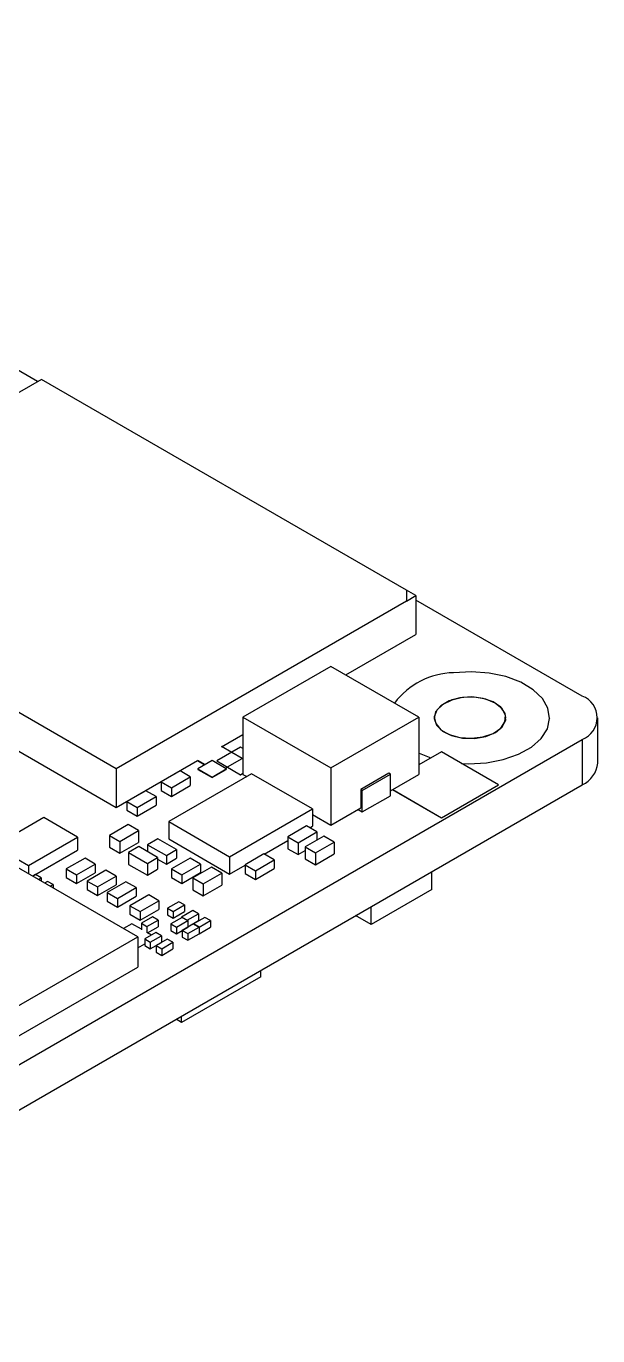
# Model space of a CAD drawing. Header units: millimetres. Extents: x 0 to 895, y 0 to 297.
# Drawn here: x 285.21 to 306.8, y 102.53 to 152 of the extents above; entities that cross this region are included whole.
import ezdxf

# ---------------------------------------------------------------- set-up
doc = ezdxf.new("R2010")
doc.units = ezdxf.units.MM

msp = doc.modelspace()

# ---------------------------------------------------------------- linework, layer by layer
at = {"color": 7, "linetype": 'Continuous', "lineweight": 25}
for p, q in [((285.632, 138.574), (262.375, 152)), ((285.781, 138.66), (274.467, 132.129)), ((299.57, 130.7), (285.781, 138.66)), ((274.467, 132.129), (288.609, 123.965)), ((274.467, 130.651), (288.609, 122.487)), ((299.57, 130.7), (299.57, 130.292)), ((299.923, 130.488), (299.57, 130.692)), ((288.609, 123.965), (299.57, 130.292)), ((299.57, 130.284), (299.923, 130.488)), ((299.57, 130.284), (299.57, 130.292)), ((299.923, 130.488), (299.923, 129.018)), ((306.213, 126.693), (299.923, 130.324)), ((297.281, 127.493), (299.923, 129.018)), ((296.717, 127.818), (293.394, 125.9)), ((300.04, 125.9), (296.717, 127.818)), ((293.394, 125.9), (293.394, 123.736)), ((293.394, 125.9), (296.717, 123.981)), ((296.717, 123.981), (300.04, 125.9)), ((300.04, 125.9), (300.04, 123.736)), ((300.621, 125.877), (300.621, 125.876)), ((303.321, 125.876), (303.321, 125.877)), ((304.981, 125.876), (304.981, 125.877)), ((306.799, 124.163), (306.799, 125.876)), ((292.586, 124.783), (293.394, 125.249)), ((270.151, 104.242), (306.213, 125.06)), ((293.305, 124.762), (292.406, 124.244)), ((293.358, 124.337), (292.579, 124.787)), ((293.394, 124.711), (293.305, 124.762)), ((306.213, 125.06), (306.213, 123.347)), ((288.609, 122.487), (291.681, 124.26)), ((291.681, 124.268), (291.964, 124.105)), ((291.681, 124.26), (291.957, 124.101)), ((292.227, 124.256), (291.688, 123.945)), ((292.766, 123.945), (292.227, 124.256)), ((292.406, 124.244), (293.305, 123.725)), ((292.723, 123.97), (293.358, 124.337)), ((300.89, 124.59), (300.04, 124.099)), ((303.045, 123.346), (300.89, 124.59)), ((288.609, 123.965), (288.609, 122.487)), ((291.017, 123.867), (290.31, 123.458)), ((293.718, 123.76), (290.59, 121.954)), ((291.406, 123.642), (291.017, 123.867)), ((291.688, 123.945), (291.688, 123.924)), ((291.688, 123.945), (292.227, 123.634)), ((291.688, 123.924), (292.227, 123.613)), ((292.227, 123.634), (292.766, 123.945)), ((292.227, 123.613), (292.766, 123.924)), ((292.73, 123.966), (292.802, 124.007)), ((292.766, 123.945), (292.766, 123.924)), ((292.802, 124.007), (293.305, 123.717)), ((293.305, 123.725), (293.394, 123.777)), ((293.305, 123.717), (293.394, 123.768)), ((293.305, 123.725), (293.305, 123.717)), ((293.394, 123.736), (293.535, 123.654)), ((296.019, 122.431), (293.718, 123.76)), ((296.717, 123.981), (296.717, 121.817)), ((298.909, 123.777), (297.848, 123.164)), ((297.901, 123.134), (298.962, 123.746)), ((298.962, 123.746), (298.909, 123.777)), ((298.962, 122.93), (298.962, 123.746)), ((298.962, 123.113), (300.04, 123.736)), ((270.151, 102.528), (306.213, 123.347)), ((290.31, 123.458), (290.31, 123.132)), ((290.31, 123.458), (290.699, 123.234)), ((290.699, 123.234), (291.406, 123.642)), ((290.699, 122.907), (291.406, 123.315)), ((290.699, 123.234), (290.699, 122.907)), ((291.406, 123.642), (291.406, 123.315)), ((292.227, 123.634), (292.227, 123.613)), ((300.89, 122.101), (303.045, 123.346)), ((300.89, 122.093), (303.045, 123.337)), ((303.045, 123.346), (303.045, 123.337)), ((289.721, 123.12), (289.013, 122.712)), ((289.013, 122.712), (289.402, 122.487)), ((289.013, 122.712), (289.013, 122.385)), ((289.402, 122.487), (290.11, 122.895)), ((290.11, 122.895), (289.721, 123.12)), ((290.11, 122.895), (290.11, 122.569)), ((290.31, 123.132), (290.699, 122.907)), ((297.848, 123.164), (297.848, 122.47)), ((297.901, 123.134), (297.848, 123.164)), ((297.901, 122.317), (297.901, 123.134)), ((297.901, 122.317), (298.962, 122.93)), ((299.043, 123.16), (300.89, 122.093)), ((299.05, 123.164), (300.89, 122.101)), ((289.013, 122.385), (289.402, 122.161)), ((289.402, 122.161), (290.11, 122.569)), ((289.402, 122.487), (289.402, 122.161)), ((292.891, 120.626), (296.019, 122.431)), ((296.019, 122.431), (296.019, 121.778)), ((296.019, 122.22), (296.717, 121.817)), ((296.717, 121.817), (297.848, 122.47)), ((297.742, 122.409), (297.901, 122.317)), ((285.869, 122.102), (284.018, 121.034)), ((287.145, 121.366), (285.869, 122.102)), ((289.063, 121.839), (288.356, 121.43)), ((289.452, 121.614), (289.063, 121.839)), ((290.59, 121.954), (292.891, 120.626)), ((290.59, 121.954), (290.59, 121.301)), ((295.799, 121.787), (295.091, 121.378)), ((296.188, 121.562), (295.799, 121.787)), ((295.916, 121.719), (296.019, 121.778)), ((300.89, 122.101), (300.89, 122.093)), ((289.42, 117.602), (282.349, 121.684)), ((285.294, 120.298), (287.145, 121.366)), ((287.145, 121.366), (287.145, 120.876)), ((288.356, 121.43), (288.745, 121.206)), ((288.356, 121.43), (288.356, 120.981)), ((288.745, 121.206), (289.452, 121.614)), ((289.452, 121.614), (289.452, 121.165)), ((290.182, 121.301), (289.793, 121.077)), ((290.889, 120.893), (290.182, 121.301)), ((290.59, 121.301), (292.891, 119.973)), ((294.194, 120.725), (295.091, 121.243)), ((295.091, 121.378), (295.091, 120.929)), ((295.091, 121.378), (295.48, 121.154)), ((295.48, 121.154), (296.188, 121.562)), ((296.454, 121.406), (295.747, 120.998)), ((296.188, 121.562), (296.188, 121.252)), ((296.843, 121.182), (296.454, 121.406)), ((284.018, 121.034), (285.294, 120.298)), ((285.446, 119.896), (287.145, 120.876)), ((288.356, 120.981), (288.745, 120.757)), ((288.745, 121.206), (288.745, 120.757)), ((288.745, 120.757), (289.452, 121.165)), ((289.463, 121.009), (289.074, 120.784)), ((289.074, 120.784), (289.074, 120.335)), ((289.074, 120.784), (289.782, 120.376)), ((290.171, 120.601), (289.463, 121.009)), ((289.793, 121.077), (289.793, 120.819)), ((289.793, 121.077), (290.5, 120.669)), ((290.5, 120.669), (290.889, 120.893)), ((290.889, 120.893), (290.889, 120.566)), ((294.182, 120.731), (293.475, 120.323)), ((294.571, 120.507), (294.182, 120.731)), ((295.091, 120.929), (295.48, 120.705)), ((295.48, 121.154), (295.48, 120.705)), ((295.48, 120.705), (295.747, 120.859)), ((295.747, 120.998), (295.747, 120.549)), ((295.747, 120.998), (296.136, 120.773)), ((296.136, 120.773), (296.843, 121.182)), ((296.136, 120.773), (296.136, 120.324)), ((296.136, 120.324), (296.843, 120.733)), ((296.843, 121.182), (296.843, 120.733)), ((285.294, 120.298), (285.294, 119.984)), ((287.427, 120.574), (286.719, 120.166)), ((287.108, 119.941), (287.816, 120.349)), ((287.816, 120.349), (287.427, 120.574)), ((287.816, 120.349), (287.816, 120.023)), ((289.074, 120.335), (289.782, 119.927)), ((289.782, 120.376), (290.171, 120.601)), ((289.782, 120.376), (289.782, 119.927)), ((290.171, 120.601), (290.171, 120.152)), ((290.171, 120.532), (290.5, 120.342)), ((290.5, 120.669), (290.5, 120.342)), ((290.5, 120.342), (290.889, 120.566)), ((291.398, 120.576), (290.691, 120.167)), ((291.08, 119.943), (291.787, 120.351)), ((291.787, 120.351), (291.398, 120.576)), ((292.206, 120.231), (291.499, 119.823)), ((291.787, 120.351), (291.787, 120.024)), ((292.595, 120.007), (292.206, 120.231)), ((292.891, 120.626), (292.891, 119.973)), ((292.891, 119.973), (293.475, 120.31)), ((293.475, 120.323), (293.475, 119.996)), ((293.475, 120.323), (293.864, 120.098)), ((293.864, 120.098), (294.571, 120.507)), ((294.571, 120.507), (294.571, 120.18)), ((295.747, 120.549), (296.136, 120.324)), ((285.562, 119.954), (285.454, 119.892)), ((285.774, 119.831), (285.562, 119.954)), ((285.666, 119.769), (285.774, 119.831)), ((285.774, 119.831), (285.774, 119.707)), ((286.719, 120.166), (287.108, 119.941)), ((286.719, 120.166), (286.719, 119.839)), ((286.719, 119.839), (287.108, 119.614)), ((287.108, 119.614), (287.816, 120.023)), ((287.108, 119.941), (287.108, 119.614)), ((288.217, 120.118), (287.51, 119.709)), ((287.899, 119.485), (288.606, 119.893)), ((288.606, 119.893), (288.217, 120.118)), ((288.606, 119.893), (288.606, 119.566)), ((289.782, 119.927), (290.171, 120.152)), ((290.691, 120.167), (290.691, 119.841)), ((290.691, 120.167), (291.08, 119.943)), ((290.691, 119.841), (291.08, 119.616)), ((291.08, 119.616), (291.787, 120.024)), ((291.08, 119.943), (291.08, 119.616)), ((291.499, 119.823), (291.499, 119.374)), ((291.499, 119.823), (291.888, 119.599)), ((291.888, 119.599), (292.595, 120.007)), ((292.595, 120.007), (292.595, 119.558)), ((293.475, 119.996), (293.864, 119.772)), ((293.864, 119.772), (294.571, 120.18)), ((293.864, 120.098), (293.864, 119.772)), ((300.535, 119.391), (300.535, 120.069)), ((286.011, 119.695), (285.903, 119.632)), ((286.223, 119.572), (286.011, 119.695)), ((286.115, 119.51), (286.223, 119.572)), ((286.223, 119.572), (286.223, 119.448)), ((287.51, 119.709), (287.51, 119.383)), ((287.51, 119.709), (287.899, 119.485)), ((287.51, 119.383), (287.899, 119.158)), ((287.899, 119.158), (288.606, 119.566)), ((287.899, 119.485), (287.899, 119.158)), ((288.971, 119.682), (288.264, 119.274)), ((288.264, 119.274), (288.653, 119.049)), ((288.264, 119.274), (288.264, 118.947)), ((288.653, 119.049), (289.36, 119.458)), ((289.36, 119.458), (288.971, 119.682)), ((289.36, 119.458), (289.36, 119.131)), ((291.499, 119.374), (291.888, 119.15)), ((291.888, 119.599), (291.888, 119.15)), ((291.888, 119.15), (292.595, 119.558)), ((300.535, 119.391), (298.234, 118.063)), ((288.264, 118.947), (288.653, 118.723)), ((288.653, 118.723), (289.36, 119.131)), ((288.653, 119.049), (288.653, 118.723)), ((289.833, 119.185), (289.126, 118.776)), ((289.126, 118.776), (289.126, 118.45)), ((289.126, 118.776), (289.515, 118.552)), ((289.515, 118.552), (290.222, 118.96)), ((290.222, 118.96), (289.833, 119.185)), ((290.222, 118.96), (290.222, 118.633)), ((290.968, 118.927), (290.544, 118.683)), ((290.756, 118.56), (291.18, 118.805)), ((291.18, 118.805), (290.968, 118.927)), ((291.18, 118.805), (291.18, 118.553)), ((298.234, 118.063), (298.234, 118.74)), ((289.126, 118.45), (289.515, 118.225)), ((289.515, 118.225), (290.222, 118.633)), ((289.515, 118.552), (289.515, 118.225)), ((289.98, 118.357), (289.556, 118.112)), ((290.192, 118.235), (289.98, 118.357)), ((290.544, 118.683), (290.544, 118.43)), ((290.544, 118.683), (290.756, 118.56)), ((290.544, 118.43), (290.756, 118.308)), ((291.094, 118.336), (290.669, 118.092)), ((290.756, 118.56), (290.756, 118.308)), ((290.756, 118.308), (291.18, 118.553)), ((291.503, 118.593), (291.078, 118.349)), ((291.078, 118.349), (291.291, 118.226)), ((291.078, 118.349), (291.078, 118.328)), ((291.306, 118.214), (291.094, 118.336)), ((291.291, 118.226), (291.715, 118.471)), ((291.715, 118.471), (291.503, 118.593)), ((291.952, 118.334), (291.528, 118.089)), ((291.715, 118.471), (291.715, 118.218)), ((292.164, 118.212), (291.952, 118.334)), ((298.234, 118.063), (297.647, 118.402)), ((289.192, 118.095), (288.879, 117.915)), ((289.556, 117.885), (289.192, 118.095)), ((289.556, 118.112), (289.556, 117.868)), ((289.556, 118.112), (289.768, 117.99)), ((290.106, 117.766), (289.682, 117.521)), ((289.768, 117.99), (290.192, 118.235)), ((289.768, 117.99), (289.768, 117.745)), ((289.933, 117.667), (289.783, 117.754)), ((289.79, 117.75), (290.192, 117.982)), ((290.318, 117.644), (290.106, 117.766)), ((290.192, 118.235), (290.192, 117.982)), ((290.669, 118.092), (290.882, 117.969)), ((290.669, 118.092), (290.669, 117.839)), ((290.669, 117.839), (290.882, 117.717)), ((290.882, 117.969), (291.306, 118.214)), ((290.882, 117.969), (290.882, 117.717)), ((290.882, 117.717), (291.306, 117.962)), ((291.525, 118.088), (291.1, 117.843)), ((291.1, 117.843), (291.313, 117.72)), ((291.1, 117.843), (291.1, 117.59)), ((291.291, 118.226), (291.291, 118.223)), ((291.306, 117.982), (291.715, 118.218)), ((291.306, 118.214), (291.306, 117.962)), ((291.313, 117.72), (291.737, 117.965)), ((291.737, 117.965), (291.525, 118.088)), ((291.528, 118.089), (291.74, 117.967)), ((291.528, 118.089), (291.528, 118.086)), ((291.737, 117.965), (291.737, 117.713)), ((291.74, 117.967), (292.164, 118.212)), ((291.74, 117.967), (291.74, 117.714)), ((291.74, 117.714), (292.164, 117.959)), ((292.164, 118.212), (292.164, 117.959)), ((282.349, 113.52), (289.42, 117.602)), ((289.42, 117.602), (289.42, 116.459)), ((289.42, 117.19), (289.682, 117.341)), ((289.42, 117.182), (289.682, 117.333)), ((289.682, 117.521), (289.894, 117.399)), ((289.682, 117.521), (289.682, 117.269)), ((289.682, 117.269), (289.894, 117.146)), ((289.894, 117.399), (290.318, 117.644)), ((289.894, 117.399), (289.894, 117.146)), ((289.894, 117.146), (290.318, 117.391)), ((290.537, 117.517), (290.113, 117.272)), ((290.113, 117.272), (290.113, 117.02)), ((290.113, 117.272), (290.325, 117.15)), ((290.318, 117.644), (290.318, 117.391)), ((290.325, 117.15), (290.749, 117.395)), ((290.749, 117.395), (290.537, 117.517)), ((290.749, 117.395), (290.749, 117.142)), ((291.1, 117.59), (291.313, 117.468)), ((291.313, 117.72), (291.313, 117.468)), ((291.313, 117.468), (291.737, 117.713)), ((291.737, 117.716), (291.74, 117.714)), ((290.113, 117.02), (290.325, 116.898)), ((290.325, 117.15), (290.325, 116.898)), ((290.325, 116.898), (290.749, 117.142)), ((282.349, 112.377), (289.42, 116.459)), ((294.065, 116.094), (294.065, 116.333)), ((294.065, 116.094), (291.074, 114.367)), ((291.074, 114.367), (290.866, 114.487)), ((291.074, 114.367), (291.074, 114.607))]:
    msp.add_line(p, q, dxfattribs=at)
at = {"color": 7, "linetype": 'Continuous', "lineweight": 25, "flags": 128}
for points in [[(301.653, 124.149), (301.918, 124.14), (302.589, 124.177), (303.229, 124.299), (303.806, 124.5), (304.291, 124.77), (304.659, 125.096), (304.893, 125.461), (304.98, 125.846), (304.917, 126.234), (304.705, 126.603), (304.357, 126.936), (303.889, 127.216), (303.325, 127.429), (302.693, 127.564), (302.024, 127.614), (301.353, 127.578), (301.353, 127.578)], [(302.932, 125.322), (303.192, 125.532), (303.319, 125.779), (303.301, 126.037), (303.138, 126.278), (302.849, 126.475), (302.465, 126.607), (302.027, 126.66), (301.583, 126.628), (301.181, 126.515), (300.865, 126.332), (300.668, 126.1), (300.613, 125.844), (300.705, 125.591), (300.934, 125.369), (301.275, 125.202), (301.692, 125.109), (302.139, 125.098), (302.568, 125.172), (302.932, 125.322)], [(301.694, 126.64), (301.28, 126.547), (300.941, 126.381), (300.713, 126.16), (300.622, 125.909), (300.677, 125.655), (300.872, 125.424), (301.186, 125.243), (301.586, 125.13), (302.027, 125.099), (302.462, 125.151), (302.843, 125.282), (303.131, 125.478), (303.292, 125.717), (303.311, 125.974), (303.184, 126.219), (302.925, 126.428), (302.564, 126.577), (302.138, 126.651), (301.694, 126.64)], [(303.321, 125.876), (303.311, 125.973), (303.184, 126.219), (302.925, 126.427), (302.564, 126.577), (302.138, 126.65), (301.694, 126.639)], [(301.694, 126.639), (301.28, 126.546), (300.941, 126.38), (300.713, 126.16), (300.622, 125.909), (300.621, 125.876)], [(301.655, 124.148), (301.918, 124.139), (302.589, 124.176), (303.229, 124.298), (303.806, 124.499), (304.291, 124.769), (304.659, 125.095), (304.893, 125.46), (304.98, 125.846), (304.981, 125.876)], [(300.04, 124.544), (300.053, 124.538), (300.496, 124.362)], [(300.04, 124.543), (300.053, 124.537), (300.495, 124.362)]]:
    msp.add_lwpolyline(points, dxfattribs=at)
at = {"color": 7, "linetype": 'Continuous', "lineweight": 25}
for centre, radius, start, end in [((301.417, 124.702), 2.877, 91.2667, 143.0286), ((305.904, 125.876), 0.873, 290.7829, 69.2171), ((305.798, 124.263), 1.006, 294.3742, 354.3049)]:
    msp.add_arc(centre, radius, start, end, dxfattribs=at)

doc.saveas('drawing.dxf')
